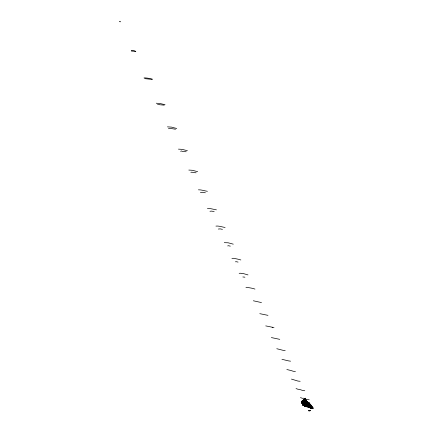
<?xml version="1.0" encoding="UTF-8"?>
<svg xmlns="http://www.w3.org/2000/svg" width="433" height="433" viewBox="0 0 433 433"><rect width="100%" height="100%" fill="white"/><g stroke="black" fill="none" stroke-linecap="round" stroke-linejoin="round"><path stroke-width="0.65" d="M302.856 405.017C304.697 404.698 302.023 405.034 303.56 403.854C303.208 403.139 302.315 403.675 302.077 403.085C301.72 401.9 303.073 403.551 303.176 401.824C303.49 402.181 305.027 404.119 305.969 403.686C304.529 402.885 305.676 400.904 306.055 402.36C306.185 404.427 307.614 400.411 307.219 402.879C307.062 403.123 307.403 405.515 308.35 404.373C307.944 402.446 309.763 407.134 309.222 402.852M304.762 398.95L305.092 399.459L305.66 398.16M306.586 400.601C306.965 402.75 306.31 401.315 306.456 400.401M310.856 404.952C310.84 407.642 310.066 403.556 309.806 404.53C309.795 405.921 311.094 407.729 308.491 406.484C305.947 405.64 310.78 405.867 306.818 404.736C308.734 408.351 302.25 403.394 303.187 401.624M311.089 408.07L310.591 406.782L310.932 405.115M304.956 398.733L304.962 399.253L305.417 398.457M304.551 399.118L305.011 399.978L305.449 399.058M305.13 405.667C303.484 404.628 311.013 408.189 312.642 407.345M303.522 399.724L303.224 400.53L303.279 400.043M307.462 401.31L307.333 402.398C307.701 403.031 307.111 403.697 308.036 403.929C308.361 401.115 309.682 407.426 309.01 402.641M310.948 405.169L310.678 407.128L309.709 407.031L307.273 406.089L308.128 405.542L306.212 405.136L306.201 403.724L305.747 405.25L304.399 405.954M311.338 405.651C311.998 406.251 310.737 406.912 312.182 406.663M308.799 410.3C308.908 410.901 308.177 411.134 310.169 410.771M311.138 405.375L310.883 406.841L312.42 407.052M302.732 400.493C302.597 403.085 302.088 400.936 301.85 402.284M305.887 399.632L305.72 400.395L306.31 400.233M303.998 399.529L303.82 399.913C305.189 399.61 303.571 400.969 303.787 401.548A0.844 0.812 -26.1 0 1 304.183 401.786L304.009 402.1L304.469 401.992L304.686 400.628L305.205 401.997L305.195 400.579L305.817 399.589M305.427 405.548L305.189 405.797M304.199 399.432C303.344 400.552 305.27 399.161 304.491 400.314C304.058 400.844 304.48 401.429 303.787 401.359C304.81 401.819 304.659 400.162 305.693 399.41M305.519 399.21C305 401.045 304.561 399.832 304.345 399.275M311.24 405.515L311.468 406.181L311.121 406.906L312.415 406.89M310.656 404.693L309.379 403.15M305.471 405.494C306.975 403.204 304.908 406.268 304.193 404.049C303.777 403.41 302.981 402.647 303.17 401.645M302.348 404.574L303.165 404.07L301.758 403.567M209.951 211.272L211.634 211.104L214.189 211.607M301.509 403.383C303.279 403.513 303.587 404.184 302.764 404.936M235.476 261.868L235.833 261.619L238.069 262.089M224.278 242.669L228.153 242.789L233.273 244.163M304.448 406.019L305.546 406.105M231.915 258.414L233.279 258.284C235.547 258.631 238.415 259.21 240.856 259.968M239.157 273.326L240.624 273.228L241.868 273.705L242.902 273.45L248.006 274.923M215.943 226.107C218.99 225.717 221.956 227.033 225.106 227.471M302.997 405.434L304.794 405.256L305 405.689M207.418 208.457C210.443 208.224 213.263 209.426 216.413 209.832M300.442 397.597L302.515 398.338L303.593 398.225A2.208 2.111 -26 0 1 304.237 398.566L306.937 399.54L309.173 399.773M245.933 287.507L246.566 287.279C249.246 287.804 252.158 288.069 254.967 289.087M180.615 151.312L181.357 150.922L182.179 151.35L186.228 151.772M296.031 388.536L297.606 389.143A0.563 0.536 -26.1 0 1 297.926 389.235C300.199 389.175 302.364 390.858 304.789 390.734M218.329 229.057L220.143 228.873L222.465 229.371M242.853 276.958L244.926 277.19M200.409 192.517L202.422 192.284L205.394 192.782M304.637 406.251C307.452 406.825 310.358 408.357 313.227 408.097M144.01 77.945C146.614 77.507 159.566 80.419 147.063 78.871L144.687 78.644M198.428 189.811C201.475 189.741 204.273 190.823 207.396 191.305M305.519 406.084C305.021 405.342 307.132 407.469 308.036 406.619C308.648 407.594 310.667 407.734 310.715 407.155M227.688 245.939L228.278 245.7L230.34 246.139M281.953 359.363C284.773 359.855 287.593 360.878 290.559 361.187M312.675 407.946L311.267 408.189L309.768 407.697A3.058 2.934 -25.8 0 0 309.276 407.707C308.41 405.873 306.331 407.475 305.26 405.889M309.99 407.605C311.451 407.15 310.954 408.303 312.994 407.74M302.938 405.109C305.325 405.142 301.455 402.138 303.501 402.885C304.8 403.074 304.361 404.779 306.023 403.794C305.076 402.75 305.297 401.754 306.012 402.934C306.721 403.372 307.603 401.948 306.705 403.632C307.019 403.675 307.56 406.273 308.41 404.574C308.058 405.515 310.656 406.641 309.411 405.288L309.292 402.95M303.1 405.326L303.149 405.32A0.72 0.687 -26.3 0 0 303.533 405.402C304.68 405.559 304.599 403.475 304.864 405.402M156.259 103.211L160.497 103.606A1.207 1.05 -25.9 0 1 161.211 103.801L165.043 104.699M310.401 410.63L310.028 410.673A1.959 1.878 -25.6 0 1 309.73 410.728L308.951 410.836L308.826 410.322M307.224 401.342C306.158 404.308 306.456 401.564 305.758 401.304C304.81 400.108 306.158 402.603 305.141 402.317C303.961 401.11 305.384 402.939 305.509 403.464C304.599 402.668 302.938 402.593 303.565 400.774C303.132 401.326 302.45 400.704 302.77 402.078C302.58 403.08 302.288 402.192 301.947 401.754C302.072 402.187 302.158 403.042 301.422 402.701M276.768 348.711L283.068 350.329L285.212 350.454M303.035 405.256L304.875 405.201M168.405 128.742L170.58 128.422L175.517 129.245M267.989 315.354L259.784 313.665M310.304 410.673L310.234 410.733M313.016 407.859L311.332 408.135L309.925 407.567M310.688 407.242L311.062 407.253A34.64 32.968 -22.4 0 0 312.388 407.383L312.707 407.41M190.861 172.458L191.489 172.166L196.095 172.821M273.997 327.565L265.727 325.892M272.13 327.424L272.449 327.44M301.709 402.095C301.704 400.498 303.246 402.863 302.104 400.633M291.458 379.102L298.028 381.083L300.161 381.284M167.441 126.858L171.5 127.118L176.745 128.493M178.45 149.136L182.282 149.38L187.397 150.733M303.003 405.18L304.183 404.952L303.739 403.35L304.67 404.346L305.108 404.444L305.032 403.929L305.417 404.417L305.942 404.319L306.136 403.718L305.741 403.02L306.548 403.367L306.283 403.821L306.607 404.454L306.959 404.254L306.927 404.833L308.128 405.445L307.49 405.353L306.992 406.311L310.45 407.08L309.389 403.258M312.502 407.166L311.186 407.134A1.126 1.077 -25.1 0 1 310.867 407.036C310.618 404.866 310.445 407.491 309.665 403.848M188.815 170.066L192.496 170.31L197.659 171.695M157.552 104.521L159.144 104.38L159.544 104.726L164.259 105.159M313.357 408.476C312.166 408.535 305.557 406.684 310.542 407.329A1.759 1.683 -25.1 0 0 310.791 407.469L311.116 408.081M295.425 371.427L293.244 371.27L291.176 370.578A1.18 1.12 -25.8 0 0 290.819 370.496L286.835 369.511M271.367 337.567L279.772 339.358M253.327 300.773L261.494 302.58M301.444 401.629L302.142 401.093M302.808 400.476C303.241 401.359 303.988 399.372 304.004 400.465C303.852 400.823 303.013 401.467 303.879 401.689C303.387 402.311 304.453 401.965 304.794 402.712C304.859 402.522 304.155 399.854 304.962 401.992C306.191 402.641 304.767 399.004 306.174 400.741C306.174 401.672 307.046 404.568 306.564 400.401M308.577 402.16C309.032 402.961 307.17 402.598 307.576 401.521M311.002 407.935C309.779 407.783 311.17 406.722 311.002 407.935M309.801 406.619L310.055 406.733L309.801 406.619M308.41 411.209L308.41 411.209M307.76 405.028C308.02 404.86 306.596 404.806 307.76 405.028M310.483 405.185L310.656 405.77L310.483 405.185M308.729 406.343L308.383 406.273L308.729 406.343M119.692 21.65L120.287 21.78L119.692 21.65M131.296 50.877L135.854 51.403L134.084 50.731L131.296 50.877M304.637 406.035L305.216 405.867L304.637 406.035"/></g></svg>
